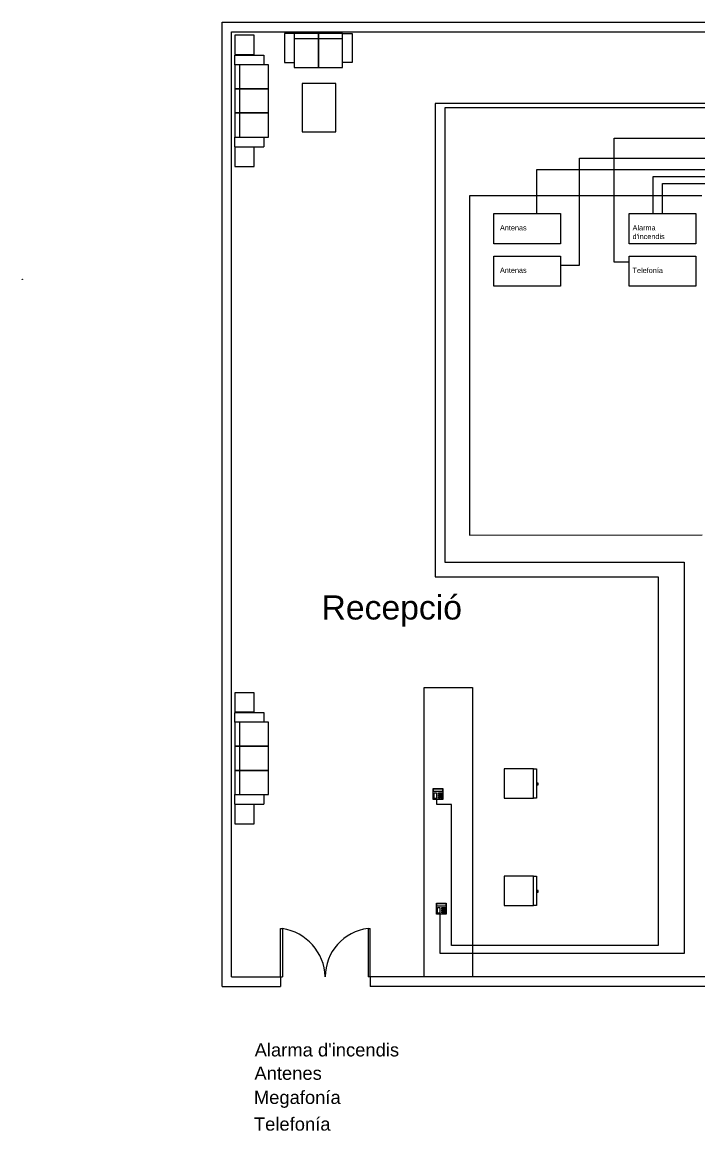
# Model space of a CAD drawing. Header units: millimetres. Extents: x -394 to 2856, y -285 to 1904.
# Drawn here: x -394 to 941, y -285 to 1904 of the extents above; entities that cross this region are included whole.
import ezdxf

# ---------------------------------------------------------------- set-up
doc = ezdxf.new("R2010")
doc.units = ezdxf.units.MM
for name, color, linetype in [("Alarma d'incendis", 1, 'Continuous'), ('Antena', 2, 'Continuous'), ('Megafonía', 3, 'Continuous'), ('Teléfons', 4, 'Continuous')]:
    doc.layers.add(name, color=color, linetype=linetype)
doc.styles.get("Standard").update_dxf_attribs({"font": 'arial.ttf'})

msp = doc.modelspace()

# ---------------------------------------------------------------- linework, layer by layer
for p, q in [((0, 0), (0, 1904.2)), ((0, 1904.2), (2856.3, 1904.2)), ((19, 19), (19, 1885.2)), ((19, 1885.2), (2837.3, 1885.2)), ((25.4, 1878.4), (25.4, 1840.3)), ((63.5, 1878.4), (25.4, 1878.4)), ((63.5, 1840.3), (63.5, 1878.4)), ((142.5, 1881.6), (123.5, 1881.6)), ((123.5, 1881.6), (123.5, 1824.5)), ((190.1, 1881.6), (142.5, 1881.6)), ((142.5, 1881.6), (142.5, 1815)), ((142.5, 1872.1), (190.1, 1872.1)), ((237.7, 1881.6), (190.1, 1881.6)), ((190.1, 1881.6), (190.1, 1872.1)), ((190.1, 1815), (190.1, 1881.6)), ((190.1, 1872.1), (237.7, 1872.1)), ((190.1, 1872.1), (190.1, 1815)), ((237.7, 1824.5), (237.7, 1881.6)), ((237.7, 1881.6), (256.8, 1881.6)), ((237.7, 1815), (237.7, 1881.6)), ((256.8, 1881.6), (256.8, 1824.5)), ((25.4, 1840.3), (63.5, 1840.3)), ((25.4, 1839.2), (82.5, 1839.2)), ((25.4, 1820.2), (25.4, 1839.2)), ((82.5, 1839.2), (82.5, 1820.2)), ((82.5, 1820.2), (25.4, 1820.2)), ((25.4, 1820.2), (25.4, 1772.6)), ((92, 1820.2), (25.4, 1820.2)), ((34.9, 1772.6), (34.9, 1820.2)), ((92, 1772.6), (92, 1820.2)), ((123.5, 1824.5), (142.5, 1824.5)), ((256.8, 1824.5), (237.7, 1824.5)), ((142.5, 1815), (190.1, 1815)), ((190.1, 1815), (237.7, 1815)), ((157.9, 1783.1), (157.9, 1687.9)), ((224.6, 1783.1), (157.9, 1783.1)), ((224.6, 1687.9), (224.6, 1783.1)), ((25.4, 1772.6), (34.9, 1772.6)), ((25.4, 1772.6), (25.4, 1725)), ((92, 1772.6), (25.4, 1772.6)), ((34.9, 1772.6), (92, 1772.6)), ((34.9, 1725), (34.9, 1772.6)), ((92, 1725), (92, 1772.6)), ((25.4, 1725), (34.9, 1725)), ((25.4, 1725), (25.4, 1677.4)), ((92, 1725), (25.4, 1725)), ((34.9, 1725), (92, 1725)), ((34.9, 1677.4), (34.9, 1725)), ((92, 1677.4), (92, 1725)), ((157.9, 1687.9), (224.6, 1687.9)), ((25.4, 1677.4), (34.9, 1677.4)), ((25.4, 1677.4), (82.5, 1677.4)), ((25.4, 1658.3), (25.4, 1677.4)), ((34.9, 1677.4), (92, 1677.4)), ((82.5, 1677.4), (82.5, 1658.3)), ((25.4, 1658.3), (82.5, 1658.3)), ((25.4, 1657.5), (25.4, 1619.4)), ((63.5, 1657.5), (25.4, 1657.5)), ((63.5, 1619.4), (63.5, 1657.5)), ((25.4, 1619.4), (63.5, 1619.4)), ((946.9, 1561.5), (488.3, 1561.5)), ((488.3, 1561.5), (488.3, 891.2)), ((488.3, 891.2), (947.5, 891.5)), ((25.4, 580), (25.4, 542)), ((63.5, 580), (25.4, 580)), ((63.5, 542), (63.5, 580)), ((399.3, 19), (399.3, 590.3)), ((399.3, 590.3), (494.5, 590.3)), ((494.5, 590.3), (494.5, 19)), ((25.4, 542), (63.5, 542)), ((25.4, 540.9), (82.5, 540.9)), ((25.4, 521.9), (25.4, 540.9)), ((82.5, 540.9), (82.5, 521.9)), ((82.5, 521.9), (25.4, 521.9)), ((25.4, 521.9), (25.4, 474.3)), ((92, 521.9), (25.4, 521.9)), ((34.9, 474.3), (34.9, 521.9)), ((92, 474.3), (92, 521.9)), ((25.4, 474.3), (34.9, 474.3)), ((25.4, 474.3), (25.4, 426.7)), ((92, 474.3), (25.4, 474.3)), ((34.9, 474.3), (92, 474.3)), ((34.9, 426.7), (34.9, 474.3)), ((92, 426.7), (92, 474.3)), ((25.4, 426.7), (34.9, 426.7)), ((25.4, 426.7), (25.4, 379.1)), ((92, 426.7), (25.4, 426.7)), ((34.9, 426.7), (92, 426.7)), ((34.9, 379.1), (34.9, 426.7)), ((92, 379.1), (92, 426.7)), ((556.6, 430), (556.6, 371.8)), ((614.8, 430), (556.6, 430)), ((614.8, 371.8), (614.8, 430)), ((614.8, 430), (620.7, 430)), ((620.7, 430), (620.7, 371.8)), ((624.2, 401.7), (620.7, 401.7)), ((620.7, 398.2), (624.2, 398.2)), ((624.2, 398.2), (624.2, 401.7)), ((25.4, 379.1), (34.9, 379.1)), ((25.4, 379.1), (82.5, 379.1)), ((25.4, 360), (25.4, 379.1)), ((34.9, 379.1), (92, 379.1)), ((82.5, 379.1), (82.5, 360)), ((25.4, 360), (82.5, 360)), ((25.4, 359.2), (25.4, 321.1)), ((63.5, 359.2), (25.4, 359.2)), ((63.5, 321.1), (63.5, 359.2)), ((556.6, 371.8), (614.8, 371.8)), ((620.7, 371.8), (614.8, 371.8)), ((25.4, 321.1), (63.5, 321.1)), ((556.6, 217.7), (556.6, 159.5)), ((614.8, 217.7), (556.6, 217.7)), ((614.8, 159.5), (614.8, 217.7)), ((614.8, 217.7), (620.7, 217.7)), ((620.7, 217.7), (620.7, 159.5)), ((624.2, 189.4), (620.7, 189.4)), ((620.7, 185.9), (624.2, 185.9)), ((624.2, 185.9), (624.2, 189.4)), ((556.6, 159.5), (614.8, 159.5)), ((620.7, 159.5), (614.8, 159.5)), ((115.3, 19), (115.3, 114.3)), ((115.3, 114.3), (119.1, 114.3)), ((119.1, 114.3), (119.1, 19)), ((288.3, 114.3), (292.2, 114.3)), ((288.3, 114.3), (288.4, 19)), ((292.2, 19), (292.2, 114.3)), ((0, 0), (115.3, 0)), ((19, 19), (115.3, 19)), ((115.3, 19), (115.3, 0)), ((115.3, 19), (119.1, 19)), ((292.2, 19), (288.4, 19)), ((2837.3, 19), (292.2, 19)), ((292.2, 19), (292.2, 0)), ((2856.3, 0), (292.2, 0))]:
    msp.add_line(p, q)
msp.add_circle((-394.2, 1396.3), 0.248)
for centre, radius, start, end in [((104.1, 15.8), 99.6, 1.8875, 81.3785), ((299.4, 19.2), 95.7, 96.6336, 180.1004)]:
    msp.add_arc(centre, radius, start, end)
at = {"layer": "Alarma d'incendis"}
for p, q in [((1771.8, 1599), (850.6, 1599)), ((850.6, 1599), (850.6, 1526.2)), ((869.4, 1526.2), (869.4, 1585.6)), ((869.4, 1585.6), (1718.8, 1585.6))]:
    msp.add_line(p, q, dxfattribs=at)
msp.add_lwpolyline([(803.5, 1526.2), (935.2, 1526.2), (935.2, 1466.8), (803.5, 1466.8)], close=True, dxfattribs=at)
at = {"layer": 'Antena'}
for p, q in [((621.5, 1526.2), (621.5, 1613.1)), ((621.5, 1613.1), (1853, 1613.1))]:
    msp.add_line(p, q, dxfattribs=at)
msp.add_lwpolyline([(536.2, 1526.2), (668, 1526.2), (668, 1466.8), (536.2, 1466.8)], close=True, dxfattribs=at)
at = {"layer": 'Megafonía'}
for p, q in [((705.6, 1424.1), (705.6, 1635.4)), ((705.6, 1635.4), (1903.6, 1635.4)), ((668, 1424.1), (705.6, 1424.1))]:
    msp.add_line(p, q, dxfattribs=at)
msp.add_lwpolyline([(536.2, 1442.4), (668, 1442.4), (668, 1382.9), (536.2, 1382.9)], close=True, dxfattribs=at)
at = {"layer": 'Teléfons'}
for p, q in [((2107.6, 1743.6), (420.5, 1743.6)), ((420.5, 1743.6), (420.5, 808.9)), ((2094.7, 1735.1), (439.8, 1735.1)), ((439.8, 1735.1), (439.8, 837.7)), ((773.7, 1430.3), (773.7, 1675)), ((773.7, 1675), (1922.1, 1675)), ((803.5, 1430.3), (773.7, 1430.3)), ((439.8, 837.7), (912, 837.7)), ((912, 837.7), (912, 64.9)), ((420.5, 808.9), (861, 808.9)), ((861, 808.9), (861, 81.1)), ((424.2, 359.2), (424.2, 369.2)), ((452.9, 359.2), (424.2, 359.2)), ((452.9, 81.1), (452.9, 359.2)), ((430.8, 64.9), (430.8, 142.8)), ((861, 81.1), (452.9, 81.1)), ((912, 64.9), (430.8, 64.9))]:
    msp.add_line(p, q, dxfattribs=at)
for points in [[(803.5, 1442.1), (935.2, 1442.1), (935.2, 1382.6), (803.5, 1382.6)], [(435.6, 391), (435.6, 369.2), (416.8, 369.2), (416.8, 391)], [(435.1, 390.4), (435.1, 384.9), (417.3, 384.9), (417.3, 390.4)], [(423.4, 382.4), (423.4, 371.4), (418.9, 371.4), (418.9, 382.4)], [(428.6, 382.3), (428.6, 379.8), (427.4, 379.8), (427.4, 382.3)], [(428.6, 378.5), (428.6, 376), (427.4, 376), (427.4, 378.5)], [(428.6, 374.4), (428.6, 371.8), (427.4, 371.8), (427.4, 374.4)], [(430.5, 382.3), (430.5, 379.8), (429.4, 379.8), (429.4, 382.3)], [(430.6, 378.5), (430.6, 376), (429.4, 376), (429.4, 378.5)], [(430.6, 374.4), (430.6, 371.8), (429.5, 371.8), (429.5, 374.4)], [(432.6, 382.3), (432.6, 379.8), (431.5, 379.8), (431.5, 382.3)], [(432.7, 378.5), (432.7, 376), (431.5, 376), (431.5, 378.5)], [(432.7, 374.4), (432.7, 371.8), (431.6, 371.8), (431.6, 374.4)], [(434.6, 382.3), (434.6, 379.8), (433.4, 379.8), (433.4, 382.3)], [(434.6, 378.5), (434.6, 376), (433.4, 376), (433.4, 378.5)], [(434.6, 374.4), (434.6, 371.8), (433.4, 371.8), (433.4, 374.4)], [(442.2, 164.5), (442.2, 142.8), (423.3, 142.8), (423.3, 164.5)], [(441.7, 163.9), (441.7, 158.4), (423.8, 158.4), (423.8, 163.9)], [(430, 155.9), (430, 144.9), (425.5, 144.9), (425.5, 155.9)], [(435.1, 155.8), (435.1, 153.3), (434, 153.3), (434, 155.8)], [(437.1, 155.8), (437.1, 153.3), (436, 153.3), (436, 155.8)], [(439.2, 155.8), (439.2, 153.3), (438.1, 153.3), (438.1, 155.8)], [(441.1, 155.8), (441.1, 153.3), (440, 153.3), (440, 155.8)], [(435.2, 152.1), (435.2, 149.5), (434, 149.5), (434, 152.1)], [(435.1, 147.9), (435.1, 145.4), (434, 145.4), (434, 147.9)], [(437.2, 152.1), (437.2, 149.5), (436, 149.5), (436, 152.1)], [(437.2, 147.9), (437.2, 145.4), (436, 145.4), (436, 147.9)], [(439.2, 152.1), (439.2, 149.5), (438.1, 149.5), (438.1, 152.1)], [(439.3, 147.9), (439.3, 145.4), (438.1, 145.4), (438.1, 147.9)], [(441.1, 152.1), (441.1, 149.5), (440, 149.5), (440, 152.1)], [(441.1, 147.9), (441.1, 145.4), (440, 145.4), (440, 147.9)]]:
    msp.add_lwpolyline(points, close=True, dxfattribs=at)

# ---------------------------------------------------------------- texts
at = {"insert": (196.4, 772.2), "char_height": 47.61, "attachment_point": 1}
msp.add_mtext_dynamic_manual_height_columns('Recepció', width=16.058, gutter_width=12.5, heights=[0], dxfattribs=at)
at = {"layer": "Alarma d'incendis", "attachment_point": 1}
for width, insert, char_height in [(29.333, (810.3, 1503.3), 10.289), (305.099, (64.4, -112.3), 25.968)]:
    msp.add_mtext_dynamic_manual_height_columns("Alarma d'incendis", width=width, gutter_width=12.5, heights=[0], dxfattribs=dict(at, insert=insert, char_height=char_height))
at = {"layer": 'Antena', "attachment_point": 1}
for s, width, insert, char_height in [('Antenas', 29.333, (548.6, 1503.3), 10.29), ('Antenes', 12.367, (63.9, -158.4), 25.97)]:
    msp.add_mtext_dynamic_manual_height_columns(s, width=width, gutter_width=12.5, heights=[0], dxfattribs=dict(at, insert=insert, char_height=char_height))
at = {"layer": 'Megafonía', "attachment_point": 1}
for s, width, insert, char_height in [('Antenas', 29.333, (548.6, 1419.5), 10.29), ('Megafonía', 13.001, (62.9, -206.1), 25.97)]:
    msp.add_mtext_dynamic_manual_height_columns(s, width=width, gutter_width=12.5, heights=[0], dxfattribs=dict(at, insert=insert, char_height=char_height))
at = {"layer": 'Teléfons', "attachment_point": 1}
for width, insert, char_height in [(29.333, (810.3, 1419.2), 10.29), (29.887, (62.9, -258.8), 25.97)]:
    msp.add_mtext_dynamic_manual_height_columns('Telefonía', width=width, gutter_width=12.5, heights=[0], dxfattribs=dict(at, insert=insert, char_height=char_height))

doc.saveas('drawing.dxf')
